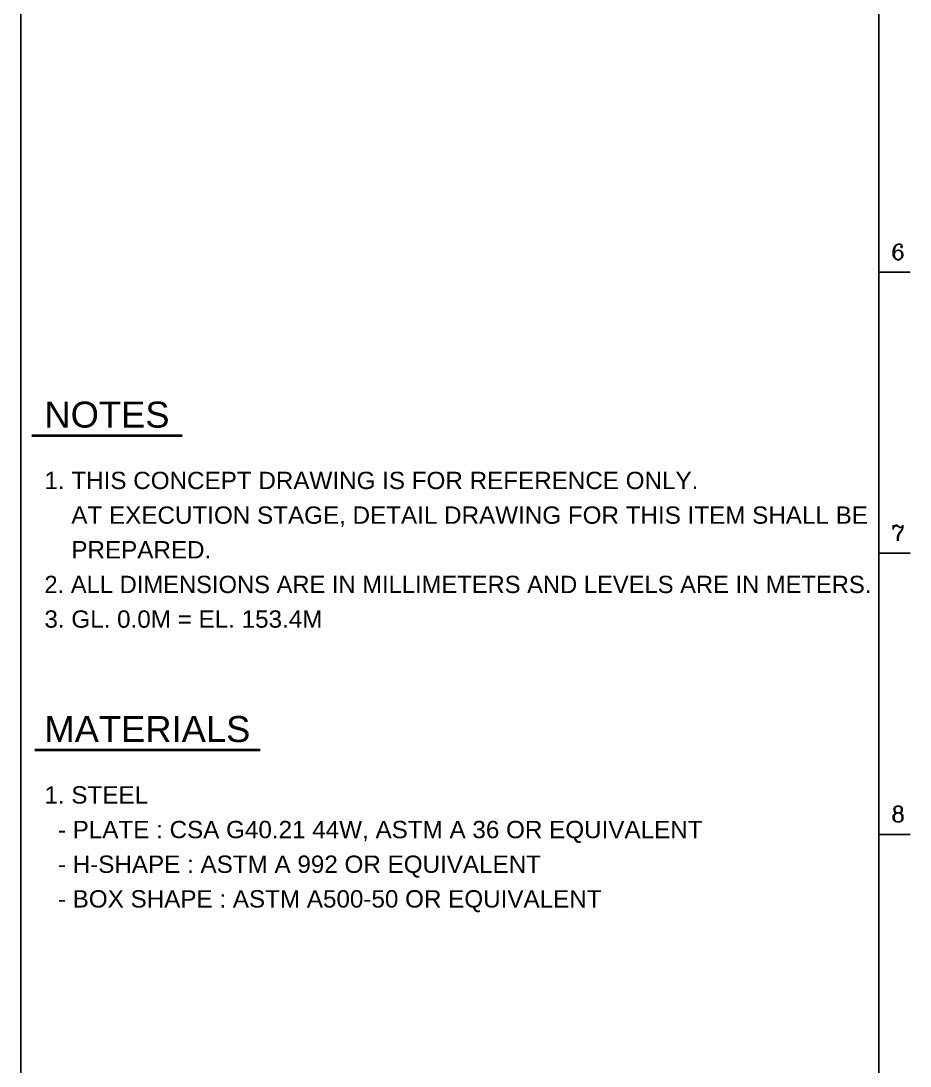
# Model space of a CAD drawing. Header units: millimetres. Extents: x 376548 to 485787, y -156716 to -17718.
# Drawn here: x 442318 to 448473, y -121154 to -113916 of the extents above; entities that cross this region are included whole.
import ezdxf
from ezdxf.enums import TextEntityAlignment as Align

# ---------------------------------------------------------------- set-up
doc = ezdxf.new("R2010")
doc.units = ezdxf.units.MM
doc.header["$LTSCALE"] = 2
for name, color, linetype in [('C_BLOCK', 7, 'Continuous'), ('C_TEXT_01', 2, 'Continuous'), ('TAN-TIT', 30, 'Continuous')]:
    doc.layers.add(name, color=color, linetype=linetype)
doc.styles.add('Arial', font='arial.ttf')
doc.styles.add('COM', font='COMPLEX', dxfattribs={"height": 5})

# ---------------------------------------------------------------- blocks, each defined once
blk = doc.blocks.new('BORDER')
at = {"layer": 'TAN-TIT'}
for p, q in [((19323.7, 4632.3), (19323.7, 16468)), ((23282.3, 352), (23282.3, 16468)), ((23282.3, 8680.8), (23426.6, 8680.8)), ((23282.3, 7383), (23426.6, 7383)), ((23282.3, 6085.1), (23426.6, 6085.1))]:
    blk.add_line(p, q, dxfattribs=at)
at = {"layer": 'TAN-TIT', "style": 'COM'}
for s, p in [('6', (23340, 8738.5)), ('7', (23340, 7440.6)), ('8', (23340, 6142.8))]:
    blk.add_text(s, height=72.1, dxfattribs=at).set_placement(p)

msp = doc.modelspace()

# ---------------------------------------------------------------- linework, layer by layer
at = {"layer": 'C_BLOCK', "color": 1, "linetype": 'Continuous', "lineweight": 40}
for p, q in [((442393.9, -116786.7), (443434.4, -116786.7)), ((442413.7, -118964.3), (443973.7, -118964.3))]:
    msp.add_line(p, q, dxfattribs=at)

# ---------------------------------------------------------------- block references
at = {"xscale": 1.5, "yscale": 1.5, "zscale": 1.5}
msp.add_blockref('BORDER', (413332.8, -128677.6), dxfattribs=at)

# ---------------------------------------------------------------- texts
at = {"layer": 'C_BLOCK', "color": 3, "ltscale": 10, "style": 'Arial'}
for s, p in [('NOTES', (442914.2, -116786.7)), ('MATERIALS', (443193.7, -118964.3))]:
    msp.add_text(s, height=180, dxfattribs=at).set_placement(p, align=Align.BOTTOM_CENTER)
at = {"layer": 'C_TEXT_01', "style": 'Arial'}
for s, p in [('1. THIS CONCEPT DRAWING IS FOR REFERENCE ONLY.', (442481.1, -117098.7)), ('    AT EXECUTION STAGE, DETAIL DRAWING FOR THIS ITEM SHALL BE', (442481.1, -117338.7)), ('    PREPARED.', (442481.1, -117578.7)), ('3. GL. 0.0M = EL. 153.4M', (442481.1, -118058.7)), ('1. STEEL', (442481.1, -119276.3)), ('  - PLATE : CSA G40.21 44W, ASTM A 36 OR EQUIVALENT', (442481.1, -119516.3)), ('  - H-SHAPE : ASTM A 992 OR EQUIVALENT', (442481.1, -119756.3)), ('  - BOX SHAPE : ASTM A500-50 OR EQUIVALENT', (442481.1, -119996.3))]:
    msp.add_text(s, height=120, dxfattribs=at).set_placement(p, align=Align.MIDDLE_LEFT)
at = {"layer": 'C_TEXT_01', "style": 'Arial', "width": 0.98}
msp.add_text('2. ALL DIMENSIONS ARE IN MILLIMETERS AND LEVELS ARE IN METERS.', height=120, dxfattribs=at).set_placement((442481.1, -117818.7), align=Align.MIDDLE_LEFT)

doc.saveas('drawing.dxf')
